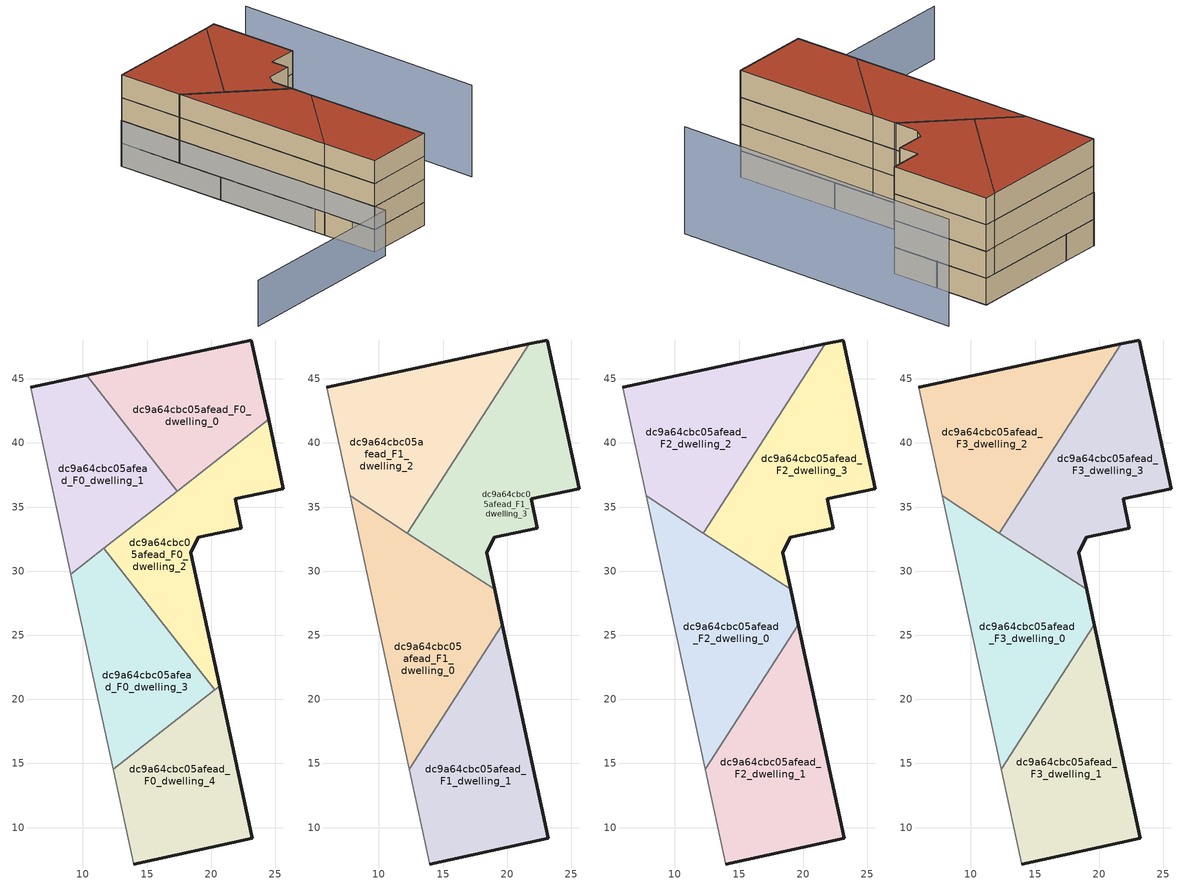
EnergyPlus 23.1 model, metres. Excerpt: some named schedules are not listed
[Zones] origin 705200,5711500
dc9a64cbc05afead_F0_dwelling_0
 floor ground (EU_floor_Construction): 24.47,41.83 23.13,48.03 10.28,45.26 17.34,36.25 z0
 wall outside (EU_wall_Construction): 10.28,45.26 23.13,48.03 24.47,41.83 z0:3
 wall to dc9a64cbc05afead_F0_dwelling_1 (EU_wall_Construction): 17.34,36.25 10.28,45.26 z0:3
 wall to dc9a64cbc05afead_F0_dwelling_2 (EU_wall_Construction): 24.47,41.83 17.34,36.25 z0:3
 ceiling adiabatic (EU_roof_Construction): 23.13,48.03 24.47,41.83 17.34,36.25 15.69,38.35 21.74,47.72 z3
dc9a64cbc05afead_F0_dwelling_1
 floor ground (EU_floor_Construction): 17.34,36.25 10.28,45.26 5.91,44.32 9.06,29.76 z0
 wall outside (EU_wall_Construction): 5.91,44.32 10.28,45.26 z0:3
 wall adiabatic (EU_wall_Construction): 9.06,29.76 5.91,44.32 z0:3
 wall to dc9a64cbc05afead_F0_dwelling_3 (EU_wall_Construction): 11.63,31.78 9.06,29.76 z0:3
 wall to dc9a64cbc05afead_F0_dwelling_2 (EU_wall_Construction): 17.34,36.25 11.63,31.78 z0:3
 ceiling adiabatic (EU_roof_Construction): 15.69,38.35 17.34,36.25 12.73,32.64 12.22,32.97 z3
dc9a64cbc05afead_F0_dwelling_2
 floor ground (EU_floor_Construction): 20.65,21.04 18.41,31.44 18.99,32.64 22.35,33.36 21.85,35.63 25.63,36.44 24.47,41.83 11.63,31.78 20.27,20.74 z0
 wall outside (EU_wall_Construction): 24.47,41.83 25.63,36.44 21.85,35.63 22.35,33.36 18.99,32.64 18.41,31.44 20.65,21.04 z0:3
 wall to dc9a64cbc05afead_F0_dwelling_3 (EU_wall_Construction): 20.27,20.74 11.63,31.78 z0:3
 wall to dc9a64cbc05afead_F0_dwelling_4 (EU_wall_Construction): 20.65,21.04 20.27,20.74 z0:3
dc9a64cbc05afead_F0_dwelling_3
 floor ground (EU_floor_Construction): 20.27,20.74 11.63,31.78 9.06,29.76 12.35,14.53 z0
 wall adiabatic (EU_wall_Construction): 12.35,14.53 9.06,29.76 z0:3
 wall to dc9a64cbc05afead_F0_dwelling_4 (EU_wall_Construction): 20.27,20.74 12.35,14.53 z0:3
dc9a64cbc05afead_F0_dwelling_4
 floor ground (EU_floor_Construction): 23.22,9.16 20.65,21.04 12.35,14.53 13.94,7.16 z0
 wall outside (EU_wall_Construction): 20.65,21.04 23.22,9.16 13.94,7.16 z0:3
 wall adiabatic (EU_wall_Construction): 13.94,7.16 12.35,14.53 z0:3
dc9a64cbc05afead_F1_dwelling_0
 floor to dc9a64cbc05afead_F0_dwelling_3 (EU_floor_Construction): 12.34,14.55 18.11,23.5 11.63,31.78 9.06,29.76 z3
 floor to dc9a64cbc05afead_F0_dwelling_1 (EU_floor_Construction): 12.73,32.64 7.74,35.86 9.06,29.76 z3
 floor to dc9a64cbc05afead_F0_dwelling_2 (EU_floor_Construction): 18.11,23.5 19.62,25.83 19.02,28.59 12.73,32.64 11.63,31.78 z3
 wall outside (EU_wall_Construction): 19.02,28.59 19.62,25.83 z3:6
 wall to dc9a64cbc05afead_F1_dwelling_1 (EU_wall_Construction): 19.62,25.83 12.34,14.55 z3:6
 wall adiabatic (EU_wall_Construction): 12.34,14.55 7.74,35.86 z3:6
 wall to dc9a64cbc05afead_F1_dwelling_3 (EU_wall_Construction): 12.22,32.97 19.02,28.59 z3:6
 wall to dc9a64cbc05afead_F1_dwelling_2 (EU_wall_Construction): 7.74,35.86 12.22,32.97 z3:6
dc9a64cbc05afead_F1_dwelling_1
 floor to dc9a64cbc05afead_F0_dwelling_4 (EU_floor_Construction): 23.22,9.16 20.65,21.04 12.35,14.53 13.94,7.16 z3
 floor to dc9a64cbc05afead_F0_dwelling_3 (EU_floor_Construction): 20.27,20.74 18.11,23.5 12.34,14.55 12.35,14.53 z3
 floor to dc9a64cbc05afead_F0_dwelling_2 (EU_floor_Construction): 20.65,21.04 19.62,25.83 18.11,23.5 20.27,20.74 z3
 wall outside (EU_wall_Construction): 19.62,25.83 23.22,9.16 13.94,7.16 z3:6
 wall adiabatic (EU_wall_Construction): 13.94,7.16 12.34,14.55 z3:6
dc9a64cbc05afead_F1_dwelling_2
 floor to dc9a64cbc05afead_F0_dwelling_1 (EU_floor_Construction): 12.22,32.97 15.69,38.35 10.28,45.26 5.91,44.32 7.74,35.86 z3
 floor to dc9a64cbc05afead_F0_dwelling_0 (EU_floor_Construction): 15.69,38.35 21.74,47.72 10.28,45.26 z3
 wall outside (EU_wall_Construction): 5.91,44.32 21.74,47.72 z3:6
 wall to dc9a64cbc05afead_F1_dwelling_3 (EU_wall_Construction): 21.74,47.72 12.22,32.97 z3:6
 wall adiabatic (EU_wall_Construction): 7.74,35.86 5.91,44.32 z3:6
dc9a64cbc05afead_F1_dwelling_3
 floor to dc9a64cbc05afead_F0_dwelling_2 (EU_floor_Construction): 22.35,33.36 21.85,35.63 25.63,36.44 24.47,41.83 12.73,32.64 19.02,28.59 18.41,31.44 18.99,32.64 z3
 floor adiabatic (EU_floor_Construction): 24.47,41.83 23.13,48.03 21.74,47.72 12.22,32.97 12.73,32.64 z3
 wall outside (EU_wall_Construction): 21.74,47.72 23.13,48.03 25.63,36.44 21.85,35.63 22.35,33.36 18.99,32.64 18.41,31.44 19.02,28.59 z3:6
dc9a64cbc05afead_F2_dwelling_0
 floor to dc9a64cbc05afead_F1_dwelling_0 (EU_floor_Construction): 12.34,14.55 19.62,25.83 19.02,28.59 7.74,35.86 z6
 wall outside (EU_wall_Construction): 19.02,28.59 19.62,25.83 z6:9
 wall to dc9a64cbc05afead_F2_dwelling_1 (EU_wall_Construction): 19.62,25.83 12.34,14.55 z6:9
 wall adiabatic (EU_wall_Construction): 12.34,14.55 7.74,35.86 z6:9
 wall to dc9a64cbc05afead_F2_dwelling_3 (EU_wall_Construction): 12.22,32.97 19.02,28.59 z6:9
 wall to dc9a64cbc05afead_F2_dwelling_2 (EU_wall_Construction): 7.74,35.86 12.22,32.97 z6:9
dc9a64cbc05afead_F2_dwelling_1
 floor to dc9a64cbc05afead_F1_dwelling_1 (EU_floor_Construction): 23.22,9.16 19.62,25.83 12.34,14.55 13.94,7.16 z6
 wall outside (EU_wall_Construction): 19.62,25.83 23.22,9.16 13.94,7.16 z6:9
 wall adiabatic (EU_wall_Construction): 13.94,7.16 12.34,14.55 z6:9
dc9a64cbc05afead_F2_dwelling_2
 floor to dc9a64cbc05afead_F1_dwelling_2 (EU_floor_Construction): 12.22,32.97 21.74,47.72 5.91,44.32 7.74,35.86 z6
 wall outside (EU_wall_Construction): 5.91,44.32 21.74,47.72 z6:9
 wall to dc9a64cbc05afead_F2_dwelling_3 (EU_wall_Construction): 21.74,47.72 12.22,32.97 z6:9
 wall adiabatic (EU_wall_Construction): 7.74,35.86 5.91,44.32 z6:9
dc9a64cbc05afead_F2_dwelling_3
 floor to dc9a64cbc05afead_F1_dwelling_3 (EU_floor_Construction): 22.35,33.36 21.85,35.63 25.63,36.44 23.13,48.03 21.74,47.72 12.22,32.97 19.02,28.59 18.41,31.44 18.99,32.64 z6
 wall outside (EU_wall_Construction): 21.74,47.72 23.13,48.03 25.63,36.44 21.85,35.63 22.35,33.36 18.99,32.64 18.41,31.44 19.02,28.59 z6:9
dc9a64cbc05afead_F3_dwelling_0
 floor to dc9a64cbc05afead_F2_dwelling_0 (EU_floor_Construction): 12.34,14.55 19.62,25.83 19.02,28.59 7.74,35.86 z9
 wall outside (EU_wall_Construction): 19.02,28.59 19.62,25.83 z9:12
 wall to dc9a64cbc05afead_F3_dwelling_1 (EU_wall_Construction): 19.62,25.83 12.34,14.55 z9:12
 wall adiabatic (EU_wall_Construction): 12.34,14.55 7.74,35.86 z9:12
 wall to dc9a64cbc05afead_F3_dwelling_3 (EU_wall_Construction): 12.22,32.97 19.02,28.59 z9:12
 wall to dc9a64cbc05afead_F3_dwelling_2 (EU_wall_Construction): 7.74,35.86 12.22,32.97 z9:12
 roof outside (EU_roof_Construction): 19.02,28.59 19.62,25.83 12.34,14.55 7.74,35.86 z12
dc9a64cbc05afead_F3_dwelling_1
 floor to dc9a64cbc05afead_F2_dwelling_1 (EU_floor_Construction): 23.22,9.16 19.62,25.83 12.34,14.55 13.94,7.16 z9
 wall outside (EU_wall_Construction): 19.62,25.83 23.22,9.16 13.94,7.16 z9:12
 wall adiabatic (EU_wall_Construction): 13.94,7.16 12.34,14.55 z9:12
 roof outside (EU_roof_Construction): 19.62,25.83 23.22,9.16 13.94,7.16 12.34,14.55 z12
dc9a64cbc05afead_F3_dwelling_2
 floor to dc9a64cbc05afead_F2_dwelling_2 (EU_floor_Construction): 12.22,32.97 21.74,47.72 5.91,44.32 7.74,35.86 z9
 wall outside (EU_wall_Construction): 5.91,44.32 21.74,47.72 z9:12
 wall to dc9a64cbc05afead_F3_dwelling_3 (EU_wall_Construction): 21.74,47.72 12.22,32.97 z9:12
 wall adiabatic (EU_wall_Construction): 7.74,35.86 5.91,44.32 z9:12
 roof outside (EU_roof_Construction): 21.74,47.72 12.22,32.97 7.74,35.86 5.91,44.32 z12
dc9a64cbc05afead_F3_dwelling_3
 floor to dc9a64cbc05afead_F2_dwelling_3 (EU_floor_Construction): 22.35,33.36 21.85,35.63 25.63,36.44 23.13,48.03 21.74,47.72 12.22,32.97 19.02,28.59 18.41,31.44 18.99,32.64 z9
 wall outside (EU_wall_Construction): 21.74,47.72 23.13,48.03 25.63,36.44 21.85,35.63 22.35,33.36 18.99,32.64 18.41,31.44 19.02,28.59 z9:12
 roof outside (EU_roof_Construction): 23.13,48.03 25.63,36.44 21.85,35.63 22.35,33.36 18.99,32.64 18.41,31.44 19.02,28.59 12.22,32.97 21.74,47.72 z12
shading: 5.9,44.37 14.26,5.66 / 14.26,5.66 -9.49,0.53 z0:6; 35.95,15.74 29.19,49.36 z0:12
[Building]
EU S2 Campaign: North Axis=0; Terrain=City; Solar Distribution=FullExterior
[Site:Location]
London: Latitude=51.5; Longitude=-0.5; Time Zone=0; Elevation=25
[SizingPeriod:WeatherFileDays]
AnnualSizingPeriod: Begin Month=1; Begin Day of Month=1; End Month=12; End Day of Month=31; Day of Week for Start Day=Monday; Use Weather File Daylight Saving Period=No; Use Weather File Rain and Snow Indicators=No
[MATERIAL]
EU_InternalMass_Material: Roughness=MediumRough; Thickness=0.1; Conductivity=1; Density=1800; Specific Heat=900; Thermal Absorptance=0.9; Solar Absorptance=0.7; Visible Absorptance=0.7
[MATERIAL:NOMASS] Roughness=MediumRough; Thermal Absorptance=0.9; Solar Absorptance=0.7; Visible Absorptance=0.7
Name | Thermal Resistance
EU_wall_NoMass | 1.04674
EU_roof_NoMass | 4.32442
EU_floor_NoMass | 2.04616
[CONSTRUCTION]
EU_wall_Construction: EU_wall_NoMass
EU_roof_Construction: EU_roof_NoMass
EU_floor_Construction: EU_floor_NoMass
EU_InternalMass_Construction: EU_InternalMass_Material
[ZONE] Type=1; Multiplier=1; Ceiling Height=autocalculate; Floor Area=autocalculate; Part of Total Floor Area=Yes
Name | Volume
dc9a64cbc05afead_F0_dwelling_0 | 280.406
dc9a64cbc05afead_F1_dwelling_0; dc9a64cbc05afead_F2_dwelling_0; dc9a64cbc05afead_F3_dwelling_0 | 350.493
dc9a64cbc05afead_F0_dwelling_1 | 280.381
dc9a64cbc05afead_F1_dwelling_1; dc9a64cbc05afead_F2_dwelling_1; dc9a64cbc05afead_F3_dwelling_1 | 350.486
dc9a64cbc05afead_F0_dwelling_2 | 280.38
dc9a64cbc05afead_F1_dwelling_2; dc9a64cbc05afead_F2_dwelling_2; dc9a64cbc05afead_F3_dwelling_2 | 350.504
dc9a64cbc05afead_F0_dwelling_3 | 280.397
dc9a64cbc05afead_F1_dwelling_3; dc9a64cbc05afead_F2_dwelling_3; dc9a64cbc05afead_F3_dwelling_3 | 350.469
dc9a64cbc05afead_F0_dwelling_4 | 280.392
[INTERNALMASS] Construction=EU_InternalMass_Construction
Name | Zone or ZoneList | Surface Area
dc9a64cbc05afead_F0_dwelling_0_EU_InternalMass | dc9a64cbc05afead_F0_dwelling_0 | 93.4685
dc9a64cbc05afead_F0_dwelling_1_EU_InternalMass | dc9a64cbc05afead_F0_dwelling_1 | 93.464
dc9a64cbc05afead_F0_dwelling_2_EU_InternalMass | dc9a64cbc05afead_F0_dwelling_2 | 93.4601
dc9a64cbc05afead_F0_dwelling_3_EU_InternalMass | dc9a64cbc05afead_F0_dwelling_3 | 93.4676
dc9a64cbc05afead_F0_dwelling_4_EU_InternalMass | dc9a64cbc05afead_F0_dwelling_4 | 93.4644
dc9a64cbc05afead_F1_dwelling_0_EU_InternalMass | dc9a64cbc05afead_F1_dwelling_0 | 116.831
dc9a64cbc05afead_F1_dwelling_1_EU_InternalMass | dc9a64cbc05afead_F1_dwelling_1 | 116.829
dc9a64cbc05afead_F1_dwelling_2_EU_InternalMass | dc9a64cbc05afead_F1_dwelling_2 | 116.835
dc9a64cbc05afead_F1_dwelling_3_EU_InternalMass | dc9a64cbc05afead_F1_dwelling_3 | 116.823
dc9a64cbc05afead_F2_dwelling_0_EU_InternalMass | dc9a64cbc05afead_F2_dwelling_0 | 116.831
dc9a64cbc05afead_F2_dwelling_1_EU_InternalMass | dc9a64cbc05afead_F2_dwelling_1 | 116.829
dc9a64cbc05afead_F2_dwelling_2_EU_InternalMass | dc9a64cbc05afead_F2_dwelling_2 | 116.835
dc9a64cbc05afead_F2_dwelling_3_EU_InternalMass | dc9a64cbc05afead_F2_dwelling_3 | 116.823
dc9a64cbc05afead_F3_dwelling_0_EU_InternalMass | dc9a64cbc05afead_F3_dwelling_0 | 116.831
dc9a64cbc05afead_F3_dwelling_1_EU_InternalMass | dc9a64cbc05afead_F3_dwelling_1 | 116.829
dc9a64cbc05afead_F3_dwelling_2_EU_InternalMass | dc9a64cbc05afead_F3_dwelling_2 | 116.835
dc9a64cbc05afead_F3_dwelling_3_EU_InternalMass | dc9a64cbc05afead_F3_dwelling_3 | 116.823
[OTHEREQUIPMENT] Fuel Type=Electricity; Design Level Calculation Method=Watts/Area; Power per Zone Floor Area=1; Fraction Latent=0; Fraction Radiant=0; Fraction Lost=0; Carbon Dioxide Generation Rate=0; EndUse Subcategory=EU_Step8_InternalGains
Name | Zone or ZoneList or Space or SpaceList | Schedule
EU_Step8_InternalGain_dc9a64cbc05afead_F0_dwelling_0_f000 | dc9a64cbc05afead_F0_dwelling_0 | EU_Step8_GainSchedule_dc9a64cbc05afead_F0_dwelling_0_f000
EU_Step8_InternalGain_dc9a64cbc05afead_F0_dwelling_1_f000 | dc9a64cbc05afead_F0_dwelling_1 | EU_Step8_GainSchedule_dc9a64cbc05afead_F0_dwelling_1_f000
EU_Step8_InternalGain_dc9a64cbc05afead_F0_dwelling_2_f000 | dc9a64cbc05afead_F0_dwelling_2 | EU_Step8_GainSchedule_dc9a64cbc05afead_F0_dwelling_2_f000
EU_Step8_InternalGain_dc9a64cbc05afead_F0_dwelling_3_f000 | dc9a64cbc05afead_F0_dwelling_3 | EU_Step8_GainSchedule_dc9a64cbc05afead_F0_dwelling_3_f000
EU_Step8_InternalGain_dc9a64cbc05afead_F0_dwelling_4_f000 | dc9a64cbc05afead_F0_dwelling_4 | EU_Step8_GainSchedule_dc9a64cbc05afead_F0_dwelling_4_f000
EU_Step8_InternalGain_dc9a64cbc05afead_F1_dwelling_0_f000 | dc9a64cbc05afead_F1_dwelling_0 | EU_Step8_GainSchedule_dc9a64cbc05afead_F1_dwelling_0_f000
EU_Step8_InternalGain_dc9a64cbc05afead_F1_dwelling_1_f000 | dc9a64cbc05afead_F1_dwelling_1 | EU_Step8_GainSchedule_dc9a64cbc05afead_F1_dwelling_1_f000
EU_Step8_InternalGain_dc9a64cbc05afead_F1_dwelling_2_f000 | dc9a64cbc05afead_F1_dwelling_2 | EU_Step8_GainSchedule_dc9a64cbc05afead_F1_dwelling_2_f000
EU_Step8_InternalGain_dc9a64cbc05afead_F1_dwelling_3_f000 | dc9a64cbc05afead_F1_dwelling_3 | EU_Step8_GainSchedule_dc9a64cbc05afead_F1_dwelling_3_f000
EU_Step8_InternalGain_dc9a64cbc05afead_F2_dwelling_0_f000 | dc9a64cbc05afead_F2_dwelling_0 | EU_Step8_GainSchedule_dc9a64cbc05afead_F2_dwelling_0_f000
EU_Step8_InternalGain_dc9a64cbc05afead_F2_dwelling_1_f000 | dc9a64cbc05afead_F2_dwelling_1 | EU_Step8_GainSchedule_dc9a64cbc05afead_F2_dwelling_1_f000
EU_Step8_InternalGain_dc9a64cbc05afead_F2_dwelling_2_f000 | dc9a64cbc05afead_F2_dwelling_2 | EU_Step8_GainSchedule_dc9a64cbc05afead_F2_dwelling_2_f000
EU_Step8_InternalGain_dc9a64cbc05afead_F2_dwelling_3_f000 | dc9a64cbc05afead_F2_dwelling_3 | EU_Step8_GainSchedule_dc9a64cbc05afead_F2_dwelling_3_f000
EU_Step8_InternalGain_dc9a64cbc05afead_F3_dwelling_0_f000 | dc9a64cbc05afead_F3_dwelling_0 | EU_Step8_GainSchedule_dc9a64cbc05afead_F3_dwelling_0_f000
EU_Step8_InternalGain_dc9a64cbc05afead_F3_dwelling_1_f000 | dc9a64cbc05afead_F3_dwelling_1 | EU_Step8_GainSchedule_dc9a64cbc05afead_F3_dwelling_1_f000
EU_Step8_InternalGain_dc9a64cbc05afead_F3_dwelling_2_f000 | dc9a64cbc05afead_F3_dwelling_2 | EU_Step8_GainSchedule_dc9a64cbc05afead_F3_dwelling_2_f000
EU_Step8_InternalGain_dc9a64cbc05afead_F3_dwelling_3_f000 | dc9a64cbc05afead_F3_dwelling_3 | EU_Step8_GainSchedule_dc9a64cbc05afead_F3_dwelling_3_f000
[ZONEVENTILATION:DESIGNFLOWRATE] Schedule=EU_AlwaysOn; Design Flow Rate Calculation Method=AirChanges/Hour; Air Changes per Hour=0.488719; Ventilation Type=Natural; Fan Pressure Rise=0; Fan Total Efficiency=1; Constant Term Coefficient=1; Temperature Term Coefficient=0; Velocity Term Coefficient=0; Velocity Squared Term Coefficient=0; Minimum Indoor Temperature=-100; Maximum Indoor Temperature=100; Delta Temperature=-100; Minimum Outdoor Temperature=-100; Maximum Outdoor Temperature=100; Maximum Wind Speed=40
Name | Zone or ZoneList or Space or SpaceList
EU_ConstantAir_dc9a64cbc05afead_F0_dwelling_0 | dc9a64cbc05afead_F0_dwelling_0
EU_ConstantAir_dc9a64cbc05afead_F0_dwelling_1 | dc9a64cbc05afead_F0_dwelling_1
EU_ConstantAir_dc9a64cbc05afead_F0_dwelling_2 | dc9a64cbc05afead_F0_dwelling_2
EU_ConstantAir_dc9a64cbc05afead_F0_dwelling_3 | dc9a64cbc05afead_F0_dwelling_3
EU_ConstantAir_dc9a64cbc05afead_F0_dwelling_4 | dc9a64cbc05afead_F0_dwelling_4
EU_ConstantAir_dc9a64cbc05afead_F1_dwelling_0 | dc9a64cbc05afead_F1_dwelling_0
EU_ConstantAir_dc9a64cbc05afead_F1_dwelling_1 | dc9a64cbc05afead_F1_dwelling_1
EU_ConstantAir_dc9a64cbc05afead_F1_dwelling_2 | dc9a64cbc05afead_F1_dwelling_2
EU_ConstantAir_dc9a64cbc05afead_F1_dwelling_3 | dc9a64cbc05afead_F1_dwelling_3
EU_ConstantAir_dc9a64cbc05afead_F2_dwelling_0 | dc9a64cbc05afead_F2_dwelling_0
EU_ConstantAir_dc9a64cbc05afead_F2_dwelling_1 | dc9a64cbc05afead_F2_dwelling_1
EU_ConstantAir_dc9a64cbc05afead_F2_dwelling_2 | dc9a64cbc05afead_F2_dwelling_2
EU_ConstantAir_dc9a64cbc05afead_F2_dwelling_3 | dc9a64cbc05afead_F2_dwelling_3
EU_ConstantAir_dc9a64cbc05afead_F3_dwelling_0 | dc9a64cbc05afead_F3_dwelling_0
EU_ConstantAir_dc9a64cbc05afead_F3_dwelling_1 | dc9a64cbc05afead_F3_dwelling_1
EU_ConstantAir_dc9a64cbc05afead_F3_dwelling_2 | dc9a64cbc05afead_F3_dwelling_2
EU_ConstantAir_dc9a64cbc05afead_F3_dwelling_3 | dc9a64cbc05afead_F3_dwelling_3
[HVACTEMPLATE:THERMOSTAT] Constant Heating Setpoint=20; Constant Cooling Setpoint=50
EU_HeatOnly_dc9a64cbc05afead_F0_dwelling_0; EU_HeatOnly_dc9a64cbc05afead_F0_dwelling_1; EU_HeatOnly_dc9a64cbc05afead_F0_dwelling_2; EU_HeatOnly_dc9a64cbc05afead_F0_dwelling_3; EU_HeatOnly_dc9a64cbc05afead_F0_dwelling_4; EU_HeatOnly_dc9a64cbc05afead_F1_dwelling_0; EU_HeatOnly_dc9a64cbc05afead_F1_dwelling_1; EU_HeatOnly_dc9a64cbc05afead_F1_dwelling_2; EU_HeatOnly_dc9a64cbc05afead_F1_dwelling_3; EU_HeatOnly_dc9a64cbc05afead_F2_dwelling_0; EU_HeatOnly_dc9a64cbc05afead_F2_dwelling_1; EU_HeatOnly_dc9a64cbc05afead_F2_dwelling_2; EU_HeatOnly_dc9a64cbc05afead_F2_dwelling_3; EU_HeatOnly_dc9a64cbc05afead_F3_dwelling_0; EU_HeatOnly_dc9a64cbc05afead_F3_dwelling_1; EU_HeatOnly_dc9a64cbc05afead_F3_dwelling_2; EU_HeatOnly_dc9a64cbc05afead_F3_dwelling_3
[HVACTEMPLATE:ZONE:IDEALLOADSAIRSYSTEM] System Availability Schedule=EU_AlwaysOn; Maximum Heating Supply Air Temperature=50; Minimum Cooling Supply Air Temperature=13; Maximum Heating Supply Air Humidity Ratio=0.0156; Minimum Cooling Supply Air Humidity Ratio=0.0077; Heating Limit=NoLimit; Cooling Limit=NoLimit; Heating Availability Schedule=EU_AlwaysOn; Cooling Availability Schedule=EU_CoolingOff; Dehumidification Control Type=ConstantSensibleHeatRatio; Cooling Sensible Heat Ratio=0.7; Dehumidification Setpoint=60; Humidification Control Type=None; Humidification Setpoint=30; Outdoor Air Method=None; Outdoor Air Flow Rate per Person=0.00944; Outdoor Air Flow Rate per Zone Floor Area=0; Outdoor Air Flow Rate per Zone=0; Demand Controlled Ventilation Type=None; Outdoor Air Economizer Type=NoEconomizer; Heat Recovery Type=None; Sensible Heat Recovery Effectiveness=0.7; Latent Heat Recovery Effectiveness=0.65
Name | Template Thermostat
dc9a64cbc05afead_F0_dwelling_0 | EU_HeatOnly_dc9a64cbc05afead_F0_dwelling_0
dc9a64cbc05afead_F0_dwelling_1 | EU_HeatOnly_dc9a64cbc05afead_F0_dwelling_1
dc9a64cbc05afead_F0_dwelling_2 | EU_HeatOnly_dc9a64cbc05afead_F0_dwelling_2
dc9a64cbc05afead_F0_dwelling_3 | EU_HeatOnly_dc9a64cbc05afead_F0_dwelling_3
dc9a64cbc05afead_F0_dwelling_4 | EU_HeatOnly_dc9a64cbc05afead_F0_dwelling_4
dc9a64cbc05afead_F1_dwelling_0 | EU_HeatOnly_dc9a64cbc05afead_F1_dwelling_0
dc9a64cbc05afead_F1_dwelling_1 | EU_HeatOnly_dc9a64cbc05afead_F1_dwelling_1
dc9a64cbc05afead_F1_dwelling_2 | EU_HeatOnly_dc9a64cbc05afead_F1_dwelling_2
dc9a64cbc05afead_F1_dwelling_3 | EU_HeatOnly_dc9a64cbc05afead_F1_dwelling_3
dc9a64cbc05afead_F2_dwelling_0 | EU_HeatOnly_dc9a64cbc05afead_F2_dwelling_0
dc9a64cbc05afead_F2_dwelling_1 | EU_HeatOnly_dc9a64cbc05afead_F2_dwelling_1
dc9a64cbc05afead_F2_dwelling_2 | EU_HeatOnly_dc9a64cbc05afead_F2_dwelling_2
dc9a64cbc05afead_F2_dwelling_3 | EU_HeatOnly_dc9a64cbc05afead_F2_dwelling_3
dc9a64cbc05afead_F3_dwelling_0 | EU_HeatOnly_dc9a64cbc05afead_F3_dwelling_0
dc9a64cbc05afead_F3_dwelling_1 | EU_HeatOnly_dc9a64cbc05afead_F3_dwelling_1
